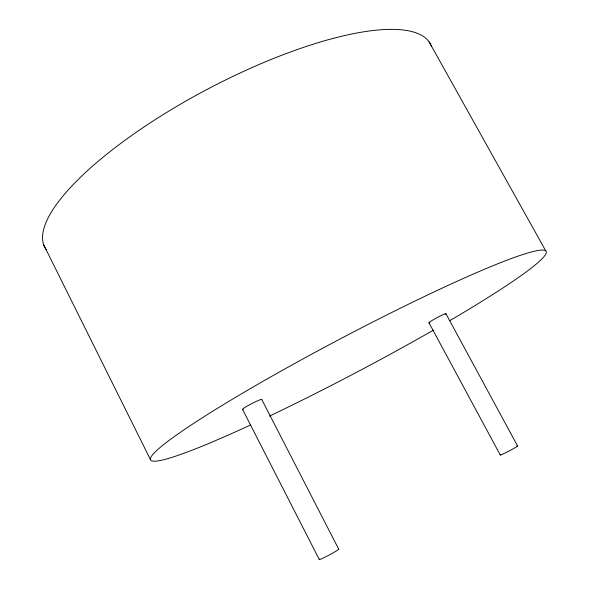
<?xml version="1.0" encoding="UTF-8"?>
<svg xmlns="http://www.w3.org/2000/svg" width="589" height="589" viewBox="0 0 589 589"><rect width="100%" height="100%" fill="white"/><g stroke="black" fill="none" stroke-linecap="round" stroke-linejoin="round"><path stroke-width="0.88" d="M429.094 41.856L545.723 250.811M445.961 313.797L517.517 445.873M428.947 322.728L500.267 455.01M261.737 399.423L338.704 549.147M242.587 409.465L319.253 559.447M43.777 245.009L150.298 459.295M250.229 425.14A223.658 18.583 -27.8 0 1 195.622 422.092A223.658 18.583 -27.8 0 1 498.692 263.408A223.658 18.583 -27.8 0 1 449.562 320.777M433.475 330.098A223.658 18.583 -27.8 0 1 269.49 416.099M243.228 409.399A10.838 0.928 -27.3 0 1 251.032 403.973A10.838 0.928 -27.3 0 1 261.678 399.725M429.808 322.691A9.667 0.736 -28.2 0 1 436.972 317.677A9.667 0.736 -28.2 0 1 445.498 314.261M46.156 249.567A217.982 64.135 -27.8 0 1 207.762 89.049A217.982 64.135 -27.8 0 1 431.516 46.384M338.447 549.073A11.036 0.729 -28.2 0 1 328.603 555.331A11.036 0.729 -28.2 0 1 319.702 558.998M516.877 446.042A9.829 0.574 -27.5 0 1 509.036 451.027A9.829 0.574 -27.5 0 1 500.827 454.384"/></g></svg>
